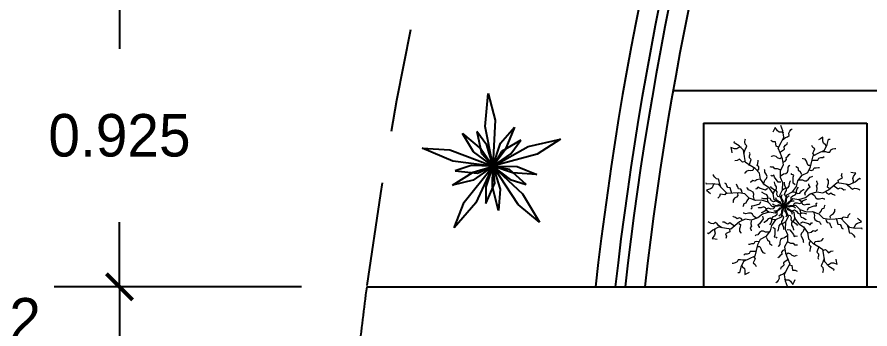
# Model space of a CAD drawing. Header units: millimetres. Extents: x 223 to 336, y 70 to 139.
# Drawn here: x 303.108 to 305.718, y 105.86 to 106.814 of the extents above; entities that cross this region are included whole.
import ezdxf

# ---------------------------------------------------------------- set-up
doc = ezdxf.new("R2010")
doc.units = ezdxf.units.MM
doc.linetypes.add('HIDDEN', pattern=[9.525, 6.35, -3.175])
doc.layers.add('COTAS', color=3, linetype='Continuous', lineweight=9)
for name, color, linetype in [('MUROS', 5, 'Continuous'), ('MUROS-BAJOS', 40, 'Continuous'), ('PLANTAS', 3, 'Continuous'), ('PROYECCIONES', 6, 'HIDDEN')]:
    doc.layers.add(name, color=color, linetype=linetype)
doc.layers.add('VENTANAS', color=250, linetype='Continuous', plot=False)
doc.dimstyles.new('ISO-25', dxfattribs={"dimtxt": 0.13, "dimasz": 0.08, "dimexe": 0.2, "dimexo": 0.2, "dimgap": 0.2, "dimtad": 0, "dimtih": 1, "dimtoh": 1, "dimdec": 3, "dimdsep": 46, "dimtxsty": 'Standard', "dimblk": 'ARCHTICK', "dimcen": 3, "dimadec": 0, "dimazin": 0, "dimtfac": 1, "dimtdec": 3, "dimtmove": 0, "dimatfit": 3, "dimldrblk": 'ARCHTICK', "dimfxl": 1, "dimarcsym": 0})

# ---------------------------------------------------------------- blocks, each defined once
blk = doc.blocks.new('Arb1p')
at = {"layer": 'COTAS', "linetype": 'Continuous'}
for p, q in [((-0.0563, 0.8179), (-0.0674, 0.7965)), ((-0.044, 0.8467), (-0.0563, 0.8179)), ((-0.0188, 0.8119), (-0.044, 0.8467)), ((-0.0018, 0.7977), (-0.0188, 0.8119)), ((0.0378, 0.81), (0.0153, 0.8659)), ((0.0485, 0.7455), (0.0378, 0.81)), ((0.1003, 0.7855), (0.1114, 0.8068)), ((0.1114, 0.8068), (0.1256, 0.8238)), ((0.1256, 0.8238), (0.1343, 0.8302)), ((-0.36, 0.716), (-0.3567, 0.7262)), ((0.0251, 0.7973), (-0.0018, 0.7977)), ((0.0183, 0.6874), (0.0485, 0.7455)), ((0.0465, 0.7863), (0.0251, 0.7973)), ((0.0314, 0.7155), (0.0662, 0.7408)), ((0.0662, 0.7408), (0.0868, 0.7491)), ((0.0868, 0.7491), (0.1042, 0.7618)), ((0.1042, 0.7618), (0.1003, 0.7855)), ((0.4312, 0.7278), (0.4097, 0.717)), ((0.4581, 0.7439), (0.4312, 0.7278)), ((0.4581, 0.7009), (0.4581, 0.7439)), ((0.5027, 0.6661), (0.5174, 0.7246)), ((0.5174, 0.7246), (0.532, 0.7246)), ((-0.5108, 0.6348), (-0.5037, 0.6042)), ((-0.4699, 0.6215), (-0.5108, 0.6348)), ((-0.4741, 0.6852), (-0.4696, 0.6991)), ((-0.423, 0.6532), (-0.4741, 0.6852)), ((-0.4258, 0.6355), (-0.4478, 0.62)), ((-0.402, 0.6391), (-0.4258, 0.6355)), ((-0.3764, 0.6072), (-0.423, 0.6532)), ((-0.3616, 0.6938), (-0.36, 0.716)), ((-0.358, 0.67), (-0.3616, 0.6938)), ((-0.3593, 0.6139), (-0.3475, 0.6327)), ((-0.3409, 0.6532), (-0.358, 0.67)), ((-0.3475, 0.6327), (-0.3409, 0.6532)), ((-0.0679, 0.6965), (-0.0893, 0.7076)), ((-0.041, 0.6961), (-0.0679, 0.6965)), ((-0.0371, 0.6724), (-0.041, 0.6961)), ((-0.0332, 0.6487), (-0.0371, 0.6724)), ((-0.0075, 0.6408), (-0.0332, 0.6487)), ((-0.0119, 0.6293), (0.0183, 0.6874)), ((0.0106, 0.5733), (-0.0119, 0.6293)), ((0.0507, 0.6431), (0.0649, 0.6601)), ((0.0546, 0.6194), (0.0507, 0.6431)), ((0.0649, 0.6601), (0.0823, 0.6728)), ((0.0823, 0.6728), (0.0847, 0.6878)), ((0.3505, 0.6364), (0.3397, 0.6579)), ((0.372, 0.6203), (0.3505, 0.6364)), ((0.4635, 0.6794), (0.4581, 0.7009)), ((0.485, 0.6633), (0.4635, 0.6794)), ((0.4735, 0.6076), (0.5027, 0.6661)), ((0.4958, 0.6418), (0.485, 0.6633)), ((-0.5037, 0.6042), (-0.5002, 0.5804)), ((-0.4478, 0.62), (-0.4699, 0.6215)), ((-0.3667, 0.5425), (-0.3764, 0.6072)), ((-0.3726, 0.5729), (-0.3593, 0.6139)), ((-0.3569, 0.4777), (-0.3667, 0.5425)), ((-0.3145, 0.5257), (-0.3129, 0.5479)), ((-0.3063, 0.5684), (-0.3132, 0.5819)), ((-0.3129, 0.5479), (-0.3063, 0.5684)), ((-0.0812, 0.5407), (-0.0843, 0.5451)), ((-0.0606, 0.549), (-0.0812, 0.5407)), ((-0.0349, 0.5411), (-0.0606, 0.549)), ((-0.0179, 0.5269), (-0.0349, 0.5411)), ((0.0023, 0.5815), (0.0546, 0.6194)), ((0.0332, 0.5174), (0.0106, 0.5733)), ((0.0715, 0.532), (0.0889, 0.5447)), ((0.0889, 0.5447), (0.1032, 0.5617)), ((0.1032, 0.5617), (0.1119, 0.568)), ((0.3416, 0.4906), (0.3563, 0.5491)), ((0.3505, 0.5773), (0.3612, 0.5988)), ((0.3666, 0.5558), (0.3505, 0.5773)), ((0.3563, 0.5491), (0.4149, 0.5783)), ((0.3612, 0.5988), (0.372, 0.6203)), ((0.4149, 0.5783), (0.4735, 0.6076)), ((0.442, 0.5934), (0.485, 0.5934)), ((0.4581, 0.5289), (0.4689, 0.5396)), ((0.485, 0.5934), (0.5066, 0.588)), ((0.5066, 0.588), (0.5281, 0.588)), ((0.5281, 0.588), (0.5389, 0.6095)), ((0.5389, 0.6095), (0.5604, 0.6203)), ((0.5604, 0.6203), (0.5819, 0.6256)), ((0.5819, 0.6256), (0.5927, 0.6256)), ((-0.4418, 0.4992), (-0.4656, 0.4956)), ((-0.4198, 0.5147), (-0.4418, 0.4992)), ((-0.4027, 0.4978), (-0.4198, 0.5147)), ((-0.3856, 0.4809), (-0.4027, 0.4978)), ((-0.3601, 0.4896), (-0.3856, 0.4809)), ((-0.3058, 0.4457), (-0.3569, 0.4777)), ((-0.3173, 0.4474), (-0.2974, 0.5089)), ((-0.2974, 0.5089), (-0.3145, 0.5257)), ((-0.2323, 0.4481), (-0.2257, 0.4686)), ((-0.2152, 0.4312), (-0.2323, 0.4481)), ((-0.2257, 0.4686), (-0.2241, 0.4907)), ((-0.2241, 0.4907), (-0.2208, 0.501)), ((0.0034, 0.5158), (-0.0179, 0.5269)), ((0.0209, 0.5285), (0.0034, 0.5158)), ((0.0137, 0.3948), (0.0439, 0.4529)), ((0.0439, 0.4529), (0.0332, 0.5174)), ((0.0406, 0.483), (0.0612, 0.4913)), ((0.0612, 0.4913), (0.0754, 0.5083)), ((0.0754, 0.5083), (0.0715, 0.532)), ((0.1078, 0.4455), (0.109, 0.453)), ((0.2482, 0.5181), (0.2482, 0.5235)), ((0.2697, 0.5128), (0.2482, 0.5181)), ((0.2859, 0.4913), (0.2697, 0.5128)), ((0.2913, 0.4698), (0.2859, 0.4913)), ((0.302, 0.4483), (0.2913, 0.4698)), ((0.3236, 0.4483), (0.302, 0.4483)), ((0.327, 0.4321), (0.3416, 0.4906)), ((0.3397, 0.502), (0.4043, 0.502)), ((0.4043, 0.502), (0.4151, 0.5235)), ((0.4151, 0.5235), (0.4366, 0.5289)), ((0.4366, 0.5289), (0.4581, 0.5289)), ((-0.3609, 0.3654), (-0.366, 0.3671)), ((-0.3492, 0.3842), (-0.3609, 0.3654)), ((-0.3237, 0.3929), (-0.3492, 0.3842)), ((-0.3016, 0.3914), (-0.3237, 0.3929)), ((-0.2547, 0.4137), (-0.3058, 0.4457)), ((-0.2778, 0.395), (-0.3016, 0.3914)), ((-0.2712, 0.4155), (-0.2778, 0.395)), ((-0.2081, 0.3678), (-0.2547, 0.4137)), ((-0.2285, 0.3903), (-0.2167, 0.4091)), ((-0.2167, 0.4091), (-0.2152, 0.4312)), ((-0.1984, 0.3031), (-0.2081, 0.3678)), ((-0.1521, 0.3994), (-0.1555, 0.4062)), ((-0.1536, 0.3773), (-0.1521, 0.3994)), ((-0.1381, 0.3553), (-0.1536, 0.3773)), ((-0.0872, 0.43), (-0.0947, 0.4312)), ((-0.0603, 0.4296), (-0.0872, 0.43)), ((-0.0477, 0.4122), (-0.0603, 0.4296)), ((-0.0208, 0.4118), (-0.0477, 0.4122)), ((0.0081, 0.3996), (-0.0208, 0.4118)), ((0.0092, 0.334), (0.044, 0.3593)), ((0.0125, 0.3216), (0.0137, 0.3948)), ((0.044, 0.3593), (0.0677, 0.3632)), ((0.0677, 0.3632), (0.0852, 0.3759)), ((0.0852, 0.3759), (0.0931, 0.4016)), ((0.0931, 0.4016), (0.0935, 0.4285)), ((0.0935, 0.4285), (0.1078, 0.4455)), ((0.1298, 0.3515), (0.1244, 0.3623)), ((0.1782, 0.4321), (0.1729, 0.4375)), ((0.1998, 0.416), (0.1782, 0.4321)), ((0.1998, 0.3945), (0.1998, 0.416)), ((0.2213, 0.3784), (0.1998, 0.3945)), ((0.2374, 0.3515), (0.2213, 0.3784)), ((0.2391, 0.3443), (0.2977, 0.3736)), ((0.2977, 0.3736), (0.327, 0.4321)), ((0.3128, 0.3999), (0.3343, 0.3945)), ((0.3343, 0.3945), (0.3559, 0.3999)), ((0.3559, 0.3999), (0.3666, 0.4214)), ((0.3666, 0.4214), (0.3881, 0.4214)), ((0.3881, 0.4214), (0.4097, 0.4268)), ((0.4097, 0.4268), (0.4204, 0.4268)), ((0.6536, 0.3418), (0.6576, 0.3655)), ((0.7727, 0.3683), (0.7489, 0.3722)), ((0.8039, 0.3655), (0.7727, 0.3683)), ((0.7786, 0.3307), (0.8039, 0.3655)), ((-0.6896, 0.3433), (-0.6929, 0.3535)), ((-0.6778, 0.3245), (-0.6896, 0.3433)), ((-0.6609, 0.3073), (-0.6778, 0.3245)), ((-0.6371, 0.3037), (-0.6609, 0.3073)), ((-0.6305, 0.2832), (-0.6371, 0.3037)), ((-0.6289, 0.2611), (-0.6305, 0.2832)), ((-0.3008, 0.2723), (-0.3075, 0.2688)), ((-0.2788, 0.2878), (-0.3008, 0.2723)), ((-0.2583, 0.2811), (-0.2788, 0.2878)), ((-0.2363, 0.2966), (-0.2583, 0.2811)), ((-0.2058, 0.3037), (-0.2363, 0.2966)), ((-0.1564, 0.2432), (-0.1984, 0.3031)), ((-0.1663, 0.2512), (-0.153, 0.2922)), ((-0.153, 0.2922), (-0.1361, 0.3093)), ((-0.1295, 0.3298), (-0.1381, 0.3553)), ((-0.1361, 0.3093), (-0.1295, 0.3298)), ((-0.079, 0.3363), (-0.0897, 0.3419)), ((-0.0584, 0.3446), (-0.079, 0.3363)), ((-0.0502, 0.3241), (-0.0584, 0.3446)), ((-0.0525, 0.2709), (-0.0509, 0.276)), ((-0.0439, 0.2454), (-0.0525, 0.2709)), ((-0.0123, 0.2719), (-0.0502, 0.3241)), ((0.0146, 0.2715), (-0.0123, 0.2719)), ((0.035, 0.2657), (0.0125, 0.3216)), ((0.0544, 0.2494), (0.0544, 0.2709)), ((0.1048, 0.2573), (0.1127, 0.283)), ((0.1127, 0.283), (0.1171, 0.2861)), ((0.1513, 0.3461), (0.1298, 0.3515)), ((0.1459, 0.3246), (0.1513, 0.3461)), ((0.1459, 0.2601), (0.1459, 0.3246)), ((0.1806, 0.2273), (0.1952, 0.2858)), ((0.1952, 0.2858), (0.2391, 0.3443)), ((0.1998, 0.2978), (0.2428, 0.2978)), ((0.2428, 0.2978), (0.2644, 0.287)), ((0.2644, 0.287), (0.2859, 0.287)), ((0.2859, 0.287), (0.3074, 0.3031)), ((0.3074, 0.3031), (0.3236, 0.3246)), ((0.3236, 0.3246), (0.3451, 0.33)), ((0.3451, 0.33), (0.3505, 0.3354)), ((0.3942, 0.2778), (0.3931, 0.2853)), ((0.4022, 0.2521), (0.3942, 0.2778)), ((0.5014, 0.3062), (0.5046, 0.3106)), ((0.5157, 0.2892), (0.5014, 0.3062)), ((0.5161, 0.2624), (0.5157, 0.2892)), ((0.6189, 0.294), (0.6402, 0.305)), ((0.6193, 0.2671), (0.6189, 0.294)), ((0.6402, 0.305), (0.6616, 0.3161)), ((0.6616, 0.3161), (0.6536, 0.3418)), ((0.7362, 0.2462), (0.7943, 0.2763)), ((0.7704, 0.3102), (0.7786, 0.3307)), ((0.7783, 0.2845), (0.7704, 0.3102)), ((0.7744, 0.2607), (0.7783, 0.2845)), ((0.7943, 0.2763), (0.8405, 0.315)), ((0.8405, 0.315), (0.8524, 0.3064)), ((-0.7637, 0.2513), (-0.7682, 0.2653)), ((-0.7229, 0.2023), (-0.7638, 0.189)), ((-0.7638, 0.189), (-0.7401, 0.1684)), ((-0.7035, 0.2555), (-0.7637, 0.2513)), ((-0.7041, 0.214), (-0.7229, 0.2023)), ((-0.6954, 0.2395), (-0.7041, 0.214)), ((-0.6389, 0.2457), (-0.7035, 0.2555)), ((-0.6783, 0.2564), (-0.6954, 0.2395)), ((-0.5929, 0.199), (-0.6389, 0.2457)), ((-0.6156, 0.2201), (-0.6289, 0.2611)), ((-0.547, 0.1524), (-0.5929, 0.199)), ((-0.5593, 0.2554), (-0.5728, 0.2623)), ((-0.5526, 0.235), (-0.5593, 0.2554)), ((-0.5409, 0.2161), (-0.5526, 0.235)), ((-0.5171, 0.2125), (-0.5409, 0.2161)), ((-0.4971, 0.1511), (-0.5171, 0.2125)), ((-0.4472, 0.2409), (-0.4505, 0.2512)), ((-0.4354, 0.2221), (-0.4472, 0.2409)), ((-0.4288, 0.2016), (-0.4354, 0.2221)), ((-0.405, 0.198), (-0.4288, 0.2016)), ((-0.3932, 0.1792), (-0.405, 0.198)), ((-0.3917, 0.1571), (-0.3932, 0.1792)), ((-0.3352, 0.2094), (-0.342, 0.2129)), ((-0.3234, 0.1906), (-0.3352, 0.2094)), ((-0.298, 0.1819), (-0.3234, 0.1906)), ((-0.276, 0.1664), (-0.298, 0.1819)), ((-0.239, 0.2013), (-0.2509, 0.1995)), ((-0.2273, 0.2201), (-0.239, 0.2013)), ((-0.2085, 0.2083), (-0.2273, 0.2201)), ((-0.1471, 0.1884), (-0.2085, 0.2083)), ((-0.1052, 0.2112), (-0.1564, 0.2432)), ((-0.1252, 0.2039), (-0.1471, 0.1884)), ((-0.0632, 0.1513), (-0.1052, 0.2112)), ((-0.08, 0.2094), (-0.0926, 0.2268)), ((-0.063, 0.1952), (-0.08, 0.2094)), ((-0.0373, 0.1873), (-0.063, 0.1952)), ((-0.0586, 0.1653), (-0.0468, 0.1841)), ((-0.0468, 0.1841), (-0.0299, 0.2013)), ((-0.0284, 0.2234), (-0.0439, 0.2454)), ((-0.0246, 0.1699), (-0.0373, 0.1873)), ((-0.0299, 0.2013), (-0.0284, 0.2234)), ((0.0037, 0.1344), (0.0339, 0.1925)), ((0.0284, 0.1885), (0.0458, 0.2011)), ((0.0339, 0.1925), (0.035, 0.2657)), ((0.0458, 0.2011), (0.0664, 0.2094)), ((0.0598, 0.2279), (0.0544, 0.2494)), ((0.076, 0.2064), (0.0598, 0.2279)), ((0.0598, 0.1634), (0.076, 0.1849)), ((0.0664, 0.2094), (0.0901, 0.2134)), ((0.076, 0.1849), (0.076, 0.2064)), ((0.0901, 0.2134), (0.1044, 0.2304)), ((0.1044, 0.2304), (0.1048, 0.2573)), ((0.1366, 0.1688), (0.1806, 0.2273)), ((0.1675, 0.244), (0.1459, 0.2601)), ((0.1784, 0.1822), (0.1867, 0.2027)), ((0.1788, 0.1553), (0.1784, 0.1822)), ((0.1867, 0.2027), (0.1993, 0.2201)), ((0.2159, 0.158), (0.2321, 0.1795)), ((0.2321, 0.1795), (0.2536, 0.1956)), ((0.2536, 0.1956), (0.259, 0.1956)), ((0.267, 0.1576), (0.3049, 0.2098)), ((0.3049, 0.2098), (0.3219, 0.224)), ((0.3077, 0.241), (0.3096, 0.2529)), ((0.3219, 0.224), (0.3077, 0.241)), ((0.3895, 0.2347), (0.4022, 0.2521)), ((0.3975, 0.209), (0.3895, 0.2347)), ((0.3948, 0.1778), (0.3975, 0.209)), ((0.4565, 0.1602), (0.5146, 0.1903)), ((0.5039, 0.2181), (0.5078, 0.2418)), ((0.5213, 0.2054), (0.5039, 0.2181)), ((0.5078, 0.2418), (0.5161, 0.2624)), ((0.5146, 0.1903), (0.5608, 0.229)), ((0.5608, 0.229), (0.607, 0.2677)), ((0.5659, 0.2394), (0.6182, 0.2015)), ((0.607, 0.2677), (0.6716, 0.257)), ((0.6182, 0.2015), (0.6395, 0.2125)), ((0.6395, 0.2125), (0.6601, 0.2042)), ((0.6601, 0.2042), (0.6775, 0.1916)), ((0.6716, 0.257), (0.7362, 0.2462)), ((0.6775, 0.1916), (0.6926, 0.1939)), ((0.7024, 0.2532), (0.7372, 0.2279)), ((0.7372, 0.2279), (0.7515, 0.2109)), ((0.7515, 0.2109), (0.7689, 0.1983)), ((0.7689, 0.1983), (0.7902, 0.2093)), ((0.7902, 0.2093), (0.814, 0.2054)), ((0.814, 0.2054), (0.8346, 0.1971)), ((0.8346, 0.1971), (0.8433, 0.1907)), ((-0.7401, 0.1684), (-0.7232, 0.1512)), ((-0.6283, 0.1198), (-0.6454, 0.103)), ((-0.6196, 0.1453), (-0.6283, 0.1198)), ((-0.5958, 0.1417), (-0.6196, 0.1453)), ((-0.572, 0.1381), (-0.5958, 0.1417)), ((-0.5566, 0.1601), (-0.572, 0.1381)), ((-0.4869, 0.1565), (-0.547, 0.1524)), ((-0.4267, 0.1607), (-0.4869, 0.1565)), ((-0.4703, 0.1033), (-0.4857, 0.0813)), ((-0.4515, 0.115), (-0.4703, 0.1033)), ((-0.4344, 0.1319), (-0.4515, 0.115)), ((-0.441, 0.1524), (-0.4344, 0.1319)), ((-0.362, 0.1509), (-0.4267, 0.1607)), ((-0.3161, 0.1042), (-0.362, 0.1509)), ((-0.3224, 0.1004), (-0.343, 0.0767)), ((-0.2469, 0.0805), (-0.3161, 0.1042)), ((-0.2694, 0.1459), (-0.276, 0.1664)), ((-0.2729, 0.1221), (-0.2694, 0.1459)), ((-0.2596, 0.0811), (-0.2729, 0.1221)), ((-0.1652, 0.0981), (-0.1856, 0.1047)), ((-0.1791, 0.1639), (-0.1808, 0.169)), ((-0.1571, 0.1484), (-0.1791, 0.1639)), ((-0.1431, 0.0965), (-0.1652, 0.0981)), ((-0.1317, 0.1397), (-0.1571, 0.1484)), ((-0.1177, 0.1053), (-0.1431, 0.0965)), ((-0.1199, 0.1209), (-0.1317, 0.1397)), ((-0.1235, 0.0971), (-0.1199, 0.1209)), ((-0.122, 0.0749), (-0.1235, 0.0971)), ((-0.0972, 0.0986), (-0.1177, 0.1053)), ((-0.0817, 0.0766), (-0.0972, 0.0986)), ((-0.0652, 0.1448), (-0.0586, 0.1653)), ((-0.0535, 0.0866), (-0.0632, 0.1513)), ((-0.0301, 0.0878), (-0.0367, 0.1083)), ((-0.0251, 0.143), (-0.0246, 0.1699)), ((-0.0168, 0.1224), (-0.0251, 0.143)), ((0.0089, 0.1145), (-0.0168, 0.1224)), ((0.0262, 0.0785), (0.0037, 0.1344)), ((0.0233, 0.1217), (0.03, 0.1422)), ((0.0269, 0.0979), (0.0233, 0.1217)), ((0.0424, 0.0759), (0.0269, 0.0979)), ((0.0544, 0.1419), (0.0598, 0.1634)), ((0.0706, 0.1204), (0.0544, 0.1419)), ((0.0634, 0.0811), (0.078, 0.1396)), ((0.0749, 0.0695), (0.0754, 0.0964)), ((0.0754, 0.0964), (0.0865, 0.1177)), ((0.078, 0.1396), (0.1366, 0.1688)), ((0.0865, 0.1177), (0.1039, 0.1304)), ((0.095, 0.0613), (0.1412, 0.1)), ((0.1235, 0.1157), (0.1405, 0.13)), ((0.1239, 0.0889), (0.1235, 0.1157)), ((0.1298, 0.1688), (0.1513, 0.1688)), ((0.1405, 0.13), (0.1662, 0.1379)), ((0.1412, 0.1), (0.2058, 0.0892)), ((0.1513, 0.1688), (0.1729, 0.1634)), ((0.1662, 0.1379), (0.1788, 0.1553)), ((0.1729, 0.1634), (0.1944, 0.1526)), ((0.1944, 0.1526), (0.2159, 0.158)), ((0.2002, 0.0932), (0.2177, 0.0805)), ((0.2058, 0.0892), (0.2757, 0.1107)), ((0.2662, 0.0872), (0.2867, 0.0939)), ((0.275, 0.1319), (0.267, 0.1576)), ((0.2757, 0.1107), (0.322, 0.1495)), ((0.322, 0.1495), (0.3919, 0.171)), ((0.3327, 0.1564), (0.3675, 0.1311)), ((0.3675, 0.1311), (0.3786, 0.1098)), ((0.3786, 0.1098), (0.396, 0.0971)), ((0.3919, 0.171), (0.4565, 0.1602)), ((0.396, 0.0971), (0.4229, 0.0975)), ((0.4229, 0.0975), (0.4486, 0.1054)), ((0.4486, 0.1054), (0.4692, 0.0971)), ((0.4692, 0.0971), (0.4767, 0.0983)), ((0.4841, 0.1726), (0.4984, 0.1556)), ((0.4984, 0.1556), (0.519, 0.1473)), ((0.519, 0.1473), (0.5403, 0.1584)), ((0.5403, 0.1584), (0.5577, 0.1457)), ((0.5577, 0.1457), (0.5783, 0.1374)), ((0.5783, 0.1374), (0.587, 0.1311)), ((-0.4842, 0.0591), (-0.4893, 0.0575)), ((-0.4857, 0.0813), (-0.4842, 0.0591)), ((-0.3808, 0.0191), (-0.3842, 0.0124)), ((-0.3721, 0.0446), (-0.3808, 0.0191)), ((-0.3516, 0.0513), (-0.3721, 0.0446)), ((-0.343, 0.0767), (-0.3516, 0.0513)), ((-0.2686, 0.0217), (-0.2907, 0.0201)), ((-0.2907, 0.0201), (-0.2891, -0.002)), ((-0.2072, 0.0416), (-0.2686, 0.0217)), ((-0.1867, 0.0846), (-0.2469, 0.0805)), ((-0.2187, 0.003), (-0.223, 0.0061)), ((-0.1918, 0.0033), (-0.2187, 0.003)), ((-0.1985, 0.067), (-0.2072, 0.0416)), ((-0.1661, 0.0112), (-0.1918, 0.0033)), ((-0.1175, 0.0609), (-0.1867, 0.0846)), ((-0.1455, 0.0029), (-0.1661, 0.0112)), ((-0.1344, -0.0184), (-0.1455, 0.0029)), ((-0.1153, 0.0545), (-0.122, 0.0749)), ((-0.0716, 0.0143), (-0.1175, 0.0609)), ((-0.063, 0.0648), (-0.0817, 0.0766)), ((-0.0114, 0.0184), (-0.0716, 0.0143)), ((-0.0534, 0.029), (-0.0708, 0.0417)), ((-0.051, 0.0131), (-0.0665, -0.0089)), ((-0.0375, 0.0736), (-0.063, 0.0648)), ((-0.0024, 0.0546), (-0.0535, 0.0866)), ((-0.0297, 0.0251), (-0.0534, 0.029)), ((-0.0132, 0.0707), (-0.0301, 0.0878)), ((-0.004, 0.033), (-0.0297, 0.0251)), ((0, 0), (-0.0161, -0.0215)), ((0.0122, 0.062), (-0.0132, 0.0707)), ((0.0488, 0.0226), (-0.0114, 0.0184)), ((0.0309, 0.0077), (-0.004, 0.033)), ((0.0488, 0.0226), (-0.0024, 0.0546)), ((0.0431, 0), (0, 0)), ((0.0488, 0.0226), (0.0025, -0.0162)), ((0.0255, 0.021), (0.0122, 0.062)), ((0.0574, 0.001), (0.0226, -0.0243)), ((0.0488, 0.0226), (0.0262, 0.0785)), ((0.0291, 0.035), (0.0424, 0.0759)), ((0.0488, 0.0226), (0.0341, -0.0359)), ((0.0401, 0.0442), (0.0749, 0.0695)), ((0.0488, 0.0226), (0.0634, 0.0811)), ((0.0488, 0.0226), (0.095, 0.0613)), ((0.0488, 0.0226), (0.1089, 0.0267)), ((0.0488, 0.0226), (0.0713, -0.0334)), ((0.0488, 0.0226), (0.0999, -0.0094)), ((0.0544, 0.0451), (0.0975, 0.0451)), ((0.0685, 0.0102), (0.0551, -0.0308)), ((0.0666, 0.0375), (0.1015, 0.0122)), ((0.072, 0.0241), (0.0853, -0.0168)), ((0.0975, 0.0451), (0.1137, 0.0666)), ((0.1015, 0.0122), (0.1272, 0.0201)), ((0.1089, 0.0267), (0.1691, 0.0309)), ((0.1137, 0.0666), (0.1352, 0.0774)), ((0.1272, 0.0201), (0.1509, 0.0161)), ((0.1352, 0.0774), (0.1567, 0.0774)), ((0.1485, 0.032), (0.164, 0.054)), ((0.1509, 0.0161), (0.1683, 0.0035)), ((0.164, 0.054), (0.1861, 0.0555)), ((0.1691, 0.0309), (0.215, -0.0158)), ((0.1861, 0.0555), (0.2115, 0.0468)), ((0.2115, 0.0468), (0.232, 0.0535)), ((0.2177, 0.0805), (0.2319, 0.0635)), ((0.2319, 0.0635), (0.243, 0.0422)), ((0.232, 0.0535), (0.2474, 0.0755)), ((0.243, 0.0422), (0.2636, 0.0339)), ((0.2474, 0.0755), (0.2662, 0.0872)), ((0.2636, 0.0339), (0.2893, 0.0418)), ((0.2893, 0.0418), (0.3162, 0.0422)), ((0.296, -0.0219), (0.3047, 0.0035)), ((0.3047, 0.0035), (0.3661, 0.0235)), ((0.3162, 0.0422), (0.3205, 0.039)), ((0.3661, 0.0235), (0.3882, 0.025)), ((0.3866, 0.0471), (0.3952, 0.0556)), ((0.3882, 0.025), (0.3866, 0.0471)), ((0.4492, -0.0061), (0.4696, 0.0005)), ((0.4696, 0.0005), (0.4783, 0.026)), ((0.4783, 0.026), (0.4817, 0.0328)), ((-0.4808, -0.0923), (-0.4895, -0.086)), ((-0.3717, -0.052), (-0.3792, -0.0532)), ((-0.3511, -0.0603), (-0.3717, -0.052)), ((-0.3254, -0.0524), (-0.3511, -0.0603)), ((-0.2985, -0.052), (-0.3254, -0.0524)), ((-0.2811, -0.0646), (-0.2985, -0.052)), ((-0.2891, -0.002), (-0.2977, -0.0104)), ((-0.27, -0.086), (-0.2811, -0.0646)), ((-0.2352, -0.1113), (-0.27, -0.086)), ((-0.1782, -0.0656), (-0.2245, -0.1043)), ((-0.1687, -0.0421), (-0.1892, -0.0488)), ((-0.1083, -0.0441), (-0.1782, -0.0656)), ((-0.1775, -0.0868), (-0.1695, -0.1125)), ((-0.1499, -0.0303), (-0.1687, -0.0421)), ((-0.1345, -0.0083), (-0.1499, -0.0303)), ((-0.114, -0.0017), (-0.1345, -0.0083)), ((-0.1202, -0.0354), (-0.1344, -0.0184)), ((-0.1027, -0.0481), (-0.1202, -0.0354)), ((-0.0886, -0.0104), (-0.114, -0.0017)), ((-0.0437, -0.0549), (-0.1083, -0.0441)), ((-0.0665, -0.0089), (-0.0886, -0.0104)), ((-0.043, -0.0848), (-0.0687, -0.0927)), ((-0.0377, -0.0323), (-0.0592, -0.0323)), ((0.0025, -0.0162), (-0.0437, -0.0549)), ((-0.026, -0.0706), (-0.043, -0.0848)), ((-0.0161, -0.0215), (-0.0377, -0.0323)), ((-0.0264, -0.0437), (-0.026, -0.0706)), ((0.011, -0.0726), (-0.0064, -0.0852)), ((0.0221, -0.0512), (0.011, -0.0726)), ((0.0341, -0.0359), (0.0195, -0.0944)), ((0.0226, -0.0243), (0.0221, -0.0512)), ((0.0269, -0.0753), (0.0431, -0.0968)), ((0.0551, -0.0308), (0.0706, -0.0528)), ((0.0938, -0.0893), (0.0636, -0.1474)), ((0.0742, -0.0766), (0.0675, -0.097)), ((0.0706, -0.0528), (0.0742, -0.0766)), ((0.0713, -0.0334), (0.0938, -0.0893)), ((0.0853, -0.0168), (0.1107, -0.0255)), ((0.0886, -0.0694), (0.1143, -0.0773)), ((0.0999, -0.0094), (0.151, -0.0414)), ((0.1107, -0.0255), (0.1276, -0.0427)), ((0.1143, -0.0773), (0.1226, -0.0979)), ((0.1276, -0.0427), (0.1342, -0.0632)), ((0.135, -0.0284), (0.1605, -0.0197)), ((0.151, -0.0414), (0.1607, -0.1062)), ((0.1605, -0.0197), (0.1793, -0.0315)), ((0.1793, -0.0315), (0.1947, -0.0535)), ((0.1947, -0.0535), (0.2152, -0.0601)), ((0.2128, -0.0093), (0.2195, -0.0298)), ((0.215, -0.0158), (0.2842, -0.0395)), ((0.2152, -0.0601), (0.2406, -0.0514)), ((0.221, -0.052), (0.2175, -0.0758)), ((0.2175, -0.0758), (0.2292, -0.0946)), ((0.2195, -0.0298), (0.221, -0.052)), ((0.2406, -0.0514), (0.2627, -0.0529)), ((0.2627, -0.0529), (0.2832, -0.0596)), ((0.2842, -0.0395), (0.3444, -0.0354)), ((0.3444, -0.0354), (0.4136, -0.0591)), ((0.3571, -0.036), (0.3704, -0.077)), ((0.3704, -0.077), (0.3669, -0.1008)), ((0.4136, -0.0591), (0.4595, -0.1057)), ((0.4199, -0.0552), (0.4405, -0.0316)), ((0.4405, -0.0316), (0.4492, -0.0061)), ((0.5319, -0.0868), (0.549, -0.0699)), ((0.5385, -0.1073), (0.5319, -0.0868)), ((0.549, -0.0699), (0.5678, -0.0581)), ((0.5678, -0.0581), (0.5832, -0.0361)), ((0.5817, -0.014), (0.5868, -0.0123)), ((0.5832, -0.0361), (0.5817, -0.014)), ((0.7171, -0.1002), (0.7258, -0.0747)), ((0.7258, -0.0747), (0.7429, -0.0578)), ((-0.7371, -0.1519), (-0.7458, -0.1456)), ((-0.7165, -0.1603), (-0.7371, -0.1519)), ((-0.6927, -0.1642), (-0.7165, -0.1603)), ((-0.6714, -0.1531), (-0.6927, -0.1642)), ((-0.654, -0.1658), (-0.6714, -0.1531)), ((-0.6397, -0.1828), (-0.654, -0.1658)), ((-0.58, -0.1464), (-0.5951, -0.1488)), ((-0.5626, -0.1591), (-0.58, -0.1464)), ((-0.542, -0.1674), (-0.5626, -0.1591)), ((-0.5207, -0.1563), (-0.542, -0.1674)), ((-0.4684, -0.1943), (-0.5207, -0.1563)), ((-0.4602, -0.1006), (-0.4808, -0.0923)), ((-0.4171, -0.1452), (-0.4633, -0.1839)), ((-0.4428, -0.1132), (-0.4602, -0.1006)), ((-0.4215, -0.1022), (-0.4428, -0.1132)), ((-0.4238, -0.1603), (-0.4064, -0.173)), ((-0.4009, -0.1105), (-0.4215, -0.1022)), ((-0.359, -0.1151), (-0.4171, -0.1452)), ((-0.4064, -0.173), (-0.4103, -0.1967)), ((-0.3866, -0.1275), (-0.4009, -0.1105)), ((-0.2944, -0.1258), (-0.359, -0.1151)), ((-0.2972, -0.1326), (-0.3, -0.1639)), ((-0.3, -0.1639), (-0.292, -0.1896)), ((-0.2245, -0.1043), (-0.2944, -0.1258)), ((-0.2074, -0.1647), (-0.2244, -0.1789)), ((-0.2244, -0.1789), (-0.2102, -0.1959)), ((-0.1695, -0.1125), (-0.2074, -0.1647)), ((-0.1561, -0.1505), (-0.1615, -0.1505)), ((-0.1346, -0.1344), (-0.1561, -0.1505)), ((-0.1184, -0.1129), (-0.1346, -0.1344)), ((-0.0969, -0.1075), (-0.1184, -0.1129)), ((-0.0892, -0.1576), (-0.1018, -0.175)), ((-0.0754, -0.1183), (-0.0969, -0.1075)), ((-0.0809, -0.137), (-0.0892, -0.1576)), ((-0.0391, -0.1237), (-0.083, -0.1822)), ((-0.0687, -0.0927), (-0.0813, -0.1101)), ((-0.0813, -0.1101), (-0.0809, -0.137)), ((-0.0538, -0.1236), (-0.0754, -0.1183)), ((-0.0323, -0.1236), (-0.0538, -0.1236)), ((0.0195, -0.0944), (-0.0391, -0.1237)), ((0.0074, -0.1683), (-0.0069, -0.1853)), ((0.0311, -0.1643), (0.0074, -0.1683)), ((0.0377, -0.1183), (0.0215, -0.1398)), ((0.0215, -0.1398), (0.0215, -0.1613)), ((0.0215, -0.1613), (0.0377, -0.1828)), ((0.0517, -0.156), (0.0311, -0.1643)), ((0.0431, -0.0968), (0.0377, -0.1183)), ((0.0691, -0.1433), (0.0517, -0.156)), ((0.0636, -0.1474), (0.0625, -0.2206)), ((0.1226, -0.0979), (0.1221, -0.1248)), ((0.1221, -0.1248), (0.1348, -0.1421)), ((0.1274, -0.1561), (0.1259, -0.1783)), ((0.1259, -0.1783), (0.1414, -0.2003)), ((0.1443, -0.139), (0.1274, -0.1561)), ((0.1348, -0.1421), (0.1605, -0.1501)), ((0.1561, -0.1202), (0.1443, -0.139)), ((0.1627, -0.0997), (0.1561, -0.1202)), ((0.1605, -0.1501), (0.1775, -0.1643)), ((0.1607, -0.1062), (0.2028, -0.1661)), ((0.1775, -0.1643), (0.1901, -0.1817)), ((0.2028, -0.1661), (0.2539, -0.1981)), ((0.2227, -0.1588), (0.2447, -0.1433)), ((0.2292, -0.0946), (0.2547, -0.1033)), ((0.2447, -0.1433), (0.306, -0.1632)), ((0.2547, -0.1033), (0.2766, -0.1188)), ((0.2766, -0.1188), (0.2783, -0.1239)), ((0.306, -0.1632), (0.3248, -0.175)), ((0.3248, -0.175), (0.3365, -0.1562)), ((0.3365, -0.1562), (0.3484, -0.1544)), ((0.3669, -0.1008), (0.3735, -0.1212)), ((0.3735, -0.1212), (0.3955, -0.1367)), ((0.3955, -0.1367), (0.421, -0.1455)), ((0.421, -0.1455), (0.4327, -0.1643)), ((0.4327, -0.1643), (0.4395, -0.1677)), ((0.4595, -0.1057), (0.5242, -0.1155)), ((0.4892, -0.112), (0.4907, -0.1341)), ((0.4907, -0.1341), (0.5025, -0.1529)), ((0.5025, -0.1529), (0.5263, -0.1565)), ((0.5242, -0.1155), (0.5844, -0.1114)), ((0.5263, -0.1565), (0.5329, -0.177)), ((0.5329, -0.177), (0.5447, -0.1958)), ((0.5844, -0.1114), (0.6445, -0.1072)), ((0.5946, -0.106), (0.6146, -0.1674)), ((0.6146, -0.1674), (0.6384, -0.171)), ((0.6384, -0.171), (0.6501, -0.1898)), ((0.6445, -0.1072), (0.6904, -0.1539)), ((0.6541, -0.115), (0.6695, -0.093)), ((0.6695, -0.093), (0.6933, -0.0966)), ((0.6904, -0.1539), (0.7364, -0.2006)), ((0.6933, -0.0966), (0.7171, -0.1002)), ((0.7131, -0.175), (0.7264, -0.216)), ((0.7929, -0.1944), (0.8016, -0.1689)), ((0.8016, -0.1689), (0.8204, -0.1572)), ((0.8204, -0.1572), (0.8613, -0.1439)), ((0.8376, -0.1233), (0.8207, -0.1061)), ((0.8613, -0.1439), (0.8376, -0.1233)), ((-0.743, -0.2699), (-0.7549, -0.2613)), ((-0.6968, -0.2312), (-0.743, -0.2699)), ((-0.6387, -0.2011), (-0.6968, -0.2312)), ((-0.6729, -0.265), (-0.6811, -0.2856)), ((-0.6769, -0.2156), (-0.6808, -0.2393)), ((-0.6808, -0.2393), (-0.6729, -0.265)), ((-0.6049, -0.2081), (-0.6397, -0.1828)), ((-0.5741, -0.2119), (-0.6387, -0.2011)), ((-0.5095, -0.2226), (-0.5741, -0.2119)), ((-0.5427, -0.2599), (-0.5641, -0.271)), ((-0.5214, -0.2488), (-0.5427, -0.2599)), ((-0.5218, -0.222), (-0.5214, -0.2488)), ((-0.4633, -0.1839), (-0.5095, -0.2226)), ((-0.4103, -0.1967), (-0.4186, -0.2172)), ((-0.4186, -0.2172), (-0.4182, -0.2441)), ((-0.4182, -0.2441), (-0.4039, -0.2611)), ((-0.4039, -0.2611), (-0.4071, -0.2655)), ((-0.292, -0.1896), (-0.3047, -0.207)), ((-0.3047, -0.207), (-0.2967, -0.2327)), ((-0.2967, -0.2327), (-0.2955, -0.2402)), ((-0.2099, -0.258), (-0.2261, -0.2795)), ((-0.2102, -0.1959), (-0.2121, -0.2078)), ((-0.1884, -0.2419), (-0.2099, -0.258)), ((-0.1669, -0.2419), (-0.1884, -0.2419)), ((-0.1453, -0.2526), (-0.1669, -0.2419)), ((-0.1023, -0.2526), (-0.1453, -0.2526)), ((-0.0977, -0.2407), (-0.1416, -0.2992)), ((-0.083, -0.1822), (-0.0977, -0.2407)), ((-0.07, -0.1989), (-0.0484, -0.215)), ((-0.0484, -0.215), (-0.0484, -0.2795)), ((-0.0152, -0.2378), (-0.0196, -0.241)), ((-0.0073, -0.2121), (-0.0152, -0.2378)), ((-0.0069, -0.1853), (-0.0073, -0.2121)), ((0.0377, -0.1828), (0.0431, -0.2043)), ((0.0431, -0.2043), (0.0431, -0.2258)), ((0.0625, -0.2206), (0.085, -0.2765)), ((0.0829, -0.2264), (0.1098, -0.2268)), ((0.1098, -0.2268), (0.1477, -0.2789)), ((0.1414, -0.2003), (0.15, -0.2257)), ((0.15, -0.2257), (0.1484, -0.2308)), ((0.2336, -0.2642), (0.227, -0.2847)), ((0.2505, -0.2471), (0.2336, -0.2642)), ((0.2638, -0.2061), (0.2505, -0.2471)), ((0.2539, -0.1981), (0.2959, -0.2579)), ((0.2959, -0.2579), (0.3056, -0.3227)), ((0.3033, -0.2585), (0.3338, -0.2515)), ((0.3338, -0.2515), (0.3558, -0.236)), ((0.3558, -0.236), (0.3763, -0.2426)), ((0.3763, -0.2426), (0.3983, -0.2271)), ((0.3983, -0.2271), (0.405, -0.2237)), ((0.5447, -0.1958), (0.548, -0.206)), ((0.6501, -0.1898), (0.6568, -0.2103)), ((0.6568, -0.2103), (0.6703, -0.2172)), ((0.7264, -0.216), (0.728, -0.2381)), ((0.728, -0.2381), (0.7346, -0.2586)), ((0.7346, -0.2586), (0.7584, -0.2622)), ((0.7364, -0.2006), (0.8011, -0.2104)), ((0.7584, -0.2622), (0.7753, -0.2793)), ((0.7758, -0.2113), (0.7929, -0.1944)), ((0.8011, -0.2104), (0.8612, -0.2062)), ((0.8612, -0.2062), (0.8657, -0.2201)), ((-0.6811, -0.2856), (-0.7064, -0.3204)), ((-0.7064, -0.3204), (-0.6752, -0.3231)), ((-0.6752, -0.3231), (-0.6514, -0.3271)), ((-0.5641, -0.271), (-0.5561, -0.2967)), ((-0.5561, -0.2967), (-0.5601, -0.3204)), ((-0.2583, -0.3548), (-0.2691, -0.3763)), ((-0.2368, -0.3494), (-0.2583, -0.3548)), ((-0.2476, -0.2849), (-0.253, -0.2903)), ((-0.2261, -0.2795), (-0.2476, -0.2849)), ((-0.2153, -0.3548), (-0.2368, -0.3494)), ((-0.2002, -0.3284), (-0.2295, -0.3869)), ((-0.1416, -0.2992), (-0.2002, -0.3284)), ((-0.1399, -0.3064), (-0.1238, -0.3333)), ((-0.1238, -0.3333), (-0.1023, -0.3494)), ((-0.1023, -0.3494), (-0.1023, -0.3709)), ((-0.0484, -0.2795), (-0.0538, -0.301)), ((-0.0538, -0.301), (-0.0323, -0.3064)), ((-0.0323, -0.3064), (-0.0269, -0.3171)), ((0.0044, -0.3565), (0.004, -0.3833)), ((0.0123, -0.3308), (0.0044, -0.3565)), ((0.0298, -0.3181), (0.0123, -0.3308)), ((0.0535, -0.3141), (0.0298, -0.3181)), ((0.0883, -0.2888), (0.0535, -0.3141)), ((0.0839, -0.3496), (0.0537, -0.4077)), ((0.085, -0.2765), (0.0839, -0.3496)), ((0.0894, -0.3545), (0.1183, -0.3667)), ((0.1477, -0.2789), (0.156, -0.2995)), ((0.156, -0.2995), (0.1765, -0.2912)), ((0.1765, -0.2912), (0.1872, -0.2967)), ((0.227, -0.2847), (0.2357, -0.3101)), ((0.2357, -0.3101), (0.2511, -0.3321)), ((0.2511, -0.3321), (0.2496, -0.3543)), ((0.2496, -0.3543), (0.253, -0.3611)), ((0.3056, -0.3227), (0.3522, -0.3686)), ((0.326, -0.3452), (0.3142, -0.364)), ((0.3687, -0.3703), (0.3753, -0.3499)), ((0.3753, -0.3499), (0.3991, -0.3463)), ((0.3991, -0.3463), (0.4212, -0.3478)), ((0.4212, -0.3478), (0.4467, -0.3391)), ((0.4467, -0.3391), (0.4584, -0.3203)), ((0.4584, -0.3203), (0.4635, -0.3219)), ((0.7753, -0.2793), (0.7871, -0.2981)), ((0.7871, -0.2981), (0.7904, -0.3084)), ((-0.3122, -0.3816), (-0.3229, -0.3816)), ((-0.2906, -0.3763), (-0.3122, -0.3816)), ((-0.2691, -0.3763), (-0.2906, -0.3763)), ((-0.2441, -0.4454), (-0.2588, -0.5039)), ((-0.2295, -0.3869), (-0.2441, -0.4454)), ((-0.2261, -0.4031), (-0.2045, -0.4031)), ((-0.2045, -0.4031), (-0.1938, -0.4246)), ((-0.1938, -0.4246), (-0.1884, -0.4461)), ((-0.1884, -0.4461), (-0.1722, -0.4676)), ((-0.1023, -0.3709), (-0.0807, -0.387)), ((-0.0807, -0.387), (-0.0754, -0.3924)), ((-0.0103, -0.4003), (-0.0115, -0.4079)), ((0.004, -0.3833), (-0.0103, -0.4003)), ((0.0363, -0.4462), (0.0221, -0.4632)), ((0.0569, -0.4379), (0.0363, -0.4462)), ((0.0537, -0.4077), (0.0643, -0.4723)), ((0.1183, -0.3667), (0.1452, -0.3671)), ((0.1452, -0.3671), (0.1578, -0.3845)), ((0.1578, -0.3845), (0.1847, -0.3849)), ((0.1847, -0.3849), (0.1922, -0.3861)), ((0.3142, -0.364), (0.3127, -0.3861)), ((0.3127, -0.3861), (0.3298, -0.403)), ((0.3216, -0.4456), (0.3183, -0.4558)), ((0.3232, -0.4235), (0.3216, -0.4456)), ((0.3298, -0.403), (0.3232, -0.4235)), ((0.3522, -0.3686), (0.4033, -0.4006)), ((0.4148, -0.4023), (0.3949, -0.4637)), ((0.4033, -0.4006), (0.4545, -0.4326)), ((0.4545, -0.4326), (0.4642, -0.4974)), ((0.4576, -0.4445), (0.4831, -0.4358)), ((0.4831, -0.4358), (0.5002, -0.4527)), ((-0.3174, -0.5332), (-0.3759, -0.5624)), ((-0.3606, -0.4838), (-0.3714, -0.4945)), ((-0.3391, -0.4838), (-0.3606, -0.4838)), ((-0.3176, -0.4784), (-0.3391, -0.4838)), ((-0.3068, -0.4569), (-0.3176, -0.4784)), ((-0.2588, -0.5039), (-0.3174, -0.5332)), ((-0.2422, -0.4569), (-0.3068, -0.4569)), ((-0.2691, -0.5106), (-0.253, -0.5321)), ((-0.253, -0.5321), (-0.2637, -0.5536)), ((-0.1722, -0.4676), (-0.1507, -0.473)), ((-0.1507, -0.473), (-0.1507, -0.4784)), ((-0.0057, -0.5166), (-0.0144, -0.5229)), ((0.0086, -0.4996), (-0.0057, -0.5166)), ((0.026, -0.4869), (0.0086, -0.4996)), ((0.0221, -0.4632), (0.026, -0.4869)), ((0.0952, -0.5363), (0.0429, -0.5743)), ((0.0643, -0.4723), (0.0869, -0.5282)), ((0.0766, -0.4834), (0.0941, -0.4707)), ((0.0869, -0.5282), (0.1094, -0.5842)), ((0.0941, -0.4707), (0.1154, -0.4818)), ((0.1154, -0.4818), (0.1324, -0.496)), ((0.1324, -0.496), (0.1581, -0.5039)), ((0.1581, -0.5039), (0.1787, -0.4956)), ((0.1787, -0.4956), (0.1818, -0.4999)), ((0.3949, -0.4637), (0.412, -0.4806)), ((0.4104, -0.5028), (0.4038, -0.5232)), ((0.4038, -0.5232), (0.4107, -0.5368)), ((0.412, -0.4806), (0.4104, -0.5028)), ((0.4701, -0.5278), (0.4568, -0.5688)), ((0.4642, -0.4974), (0.4739, -0.5621)), ((0.5002, -0.4527), (0.5173, -0.4696)), ((0.5173, -0.4696), (0.5393, -0.4541)), ((0.5393, -0.4541), (0.5631, -0.4505)), ((0.6012, -0.5591), (0.5977, -0.5353)), ((-0.4844, -0.5805), (-0.4952, -0.5805)), ((-0.4629, -0.5751), (-0.4844, -0.5805)), ((-0.4413, -0.5644), (-0.4629, -0.5751)), ((-0.4306, -0.5429), (-0.4413, -0.5644)), ((-0.4091, -0.5429), (-0.4306, -0.5429)), ((-0.4052, -0.6209), (-0.4199, -0.6794)), ((-0.3875, -0.5483), (-0.4091, -0.5429)), ((-0.3759, -0.5624), (-0.4052, -0.6209)), ((-0.3983, -0.5966), (-0.3875, -0.6181)), ((-0.3445, -0.5483), (-0.3875, -0.5483)), ((-0.3875, -0.6181), (-0.366, -0.6343)), ((-0.2637, -0.5536), (-0.2745, -0.5751)), ((-0.2745, -0.5751), (-0.253, -0.5913)), ((-0.253, -0.5913), (-0.2422, -0.6128)), ((0.0326, -0.615), (0.0152, -0.6277)), ((0.0468, -0.598), (0.0326, -0.615)), ((0.0429, -0.5743), (0.0468, -0.598)), ((0.1094, -0.5842), (0.0792, -0.6422)), ((0.105, -0.5956), (0.1307, -0.6035)), ((0.1307, -0.6035), (0.1346, -0.6273)), ((0.445, -0.5876), (0.4384, -0.608)), ((0.4384, -0.608), (0.4555, -0.6249)), ((0.4568, -0.5688), (0.445, -0.5876)), ((0.4555, -0.6249), (0.4591, -0.6487)), ((0.4739, -0.5621), (0.5205, -0.6081)), ((0.4995, -0.5939), (0.5233, -0.5903)), ((0.5205, -0.6081), (0.5716, -0.6401)), ((0.5233, -0.5903), (0.5453, -0.5749)), ((0.5453, -0.5749), (0.5674, -0.5764)), ((0.5674, -0.5764), (0.6083, -0.5897)), ((0.6083, -0.5897), (0.6012, -0.5591)), ((-0.4199, -0.6794), (-0.4345, -0.6794)), ((-0.366, -0.6343), (-0.3606, -0.6558)), ((-0.3606, -0.6558), (-0.3606, -0.6988)), ((-0.3606, -0.6988), (-0.3337, -0.6826)), ((-0.3337, -0.6826), (-0.3122, -0.6719)), ((0.0107, -0.704), (-0.0067, -0.7166)), ((0.0313, -0.6957), (0.0107, -0.704)), ((0.0152, -0.6277), (0.0128, -0.6427)), ((0.0661, -0.6704), (0.0313, -0.6957)), ((0.0792, -0.6422), (0.049, -0.7003)), ((0.049, -0.7003), (0.0597, -0.7649)), ((0.1346, -0.6273), (0.1386, -0.651)), ((0.1386, -0.651), (0.1654, -0.6514)), ((0.1654, -0.6514), (0.1868, -0.6624)), ((0.4575, -0.6709), (0.4542, -0.6811)), ((0.4591, -0.6487), (0.4575, -0.6709)), ((0.5716, -0.6401), (0.5671, -0.654)), ((-0.0281, -0.7787), (-0.0368, -0.785)), ((-0.0138, -0.7617), (-0.0281, -0.7787)), ((-0.0028, -0.7404), (-0.0138, -0.7617)), ((-0.0067, -0.7166), (-0.0028, -0.7404)), ((0.051, -0.7411), (0.0724, -0.7522)), ((0.0597, -0.7649), (0.0822, -0.8208)), ((0.0724, -0.7522), (0.0993, -0.7526)), ((0.0993, -0.7526), (0.1163, -0.7668)), ((0.1163, -0.7668), (0.1415, -0.8016)), ((0.1415, -0.8016), (0.1538, -0.7727)), ((0.1538, -0.7727), (0.1649, -0.7514)), ((0.0822, -0.8208), (0.0704, -0.8294))]:
    blk.add_line(p, q, dxfattribs=at)
blk = doc.blocks.new('_ARCHTICK')
at = {"color": 0, "linetype": 'ByBlock', "const_width": 0.15}
blk.add_lwpolyline([(-0.5, -0.5), (0.5, 0.5)], dxfattribs=at)
blk = doc.blocks.new('*D110')
at = {"layer": 'COTAS', "color": 0, "lineweight": -2, "ltscale": 0.05, "transparency": 16777216}
for p, q in [((303.4218, 106.9142), (303.4218, 106.9942)), ((303.7267, 106.9142), (303.2218, 106.9142)), ((303.4218, 106.9142), (303.4218, 106.7167)), ((303.4218, 105.9892), (303.4218, 106.1867)), ((303.9783, 105.9892), (303.2218, 105.9892)), ((303.4218, 105.9892), (303.4218, 105.9092))]:
    blk.add_line(p, q, dxfattribs=at)
at = {"layer": 'Defpoints', "color": 0, "ltscale": 0.05, "transparency": 16777216}
for p in [(303.9267, 106.9142), (303.4218, 105.9892), (304.1783, 105.9892)]:
    blk.add_point(p, dxfattribs=at)
at = {"layer": 'COTAS', "color": 0, "lineweight": -2, "ltscale": 0.05, "transparency": 16777216, "xscale": 0.08, "yscale": 0.08, "zscale": 0.08}
for p, rotation in [((303.4218, 106.9142), 270), ((303.4218, 105.9892), 90)]:
    blk.add_blockref('_ARCHTICK', p, dxfattribs=dict(at, rotation=rotation))
at = {"layer": 'COTAS', "color": 0, "ltscale": 0.05, "transparency": 16777216, "insert": (303.4218, 106.4517), "char_height": 0.13, "attachment_point": 5}
blk.add_mtext('0.925', dxfattribs=at)
blk = doc.blocks.new('*D111')
at = {"layer": 'COTAS', "color": 0, "lineweight": -2, "ltscale": 0.05, "transparency": 16777216}
for p, q in [((303.4218, 105.9892), (303.4218, 106.0692)), ((303.9783, 105.9892), (303.2218, 105.9892)), ((303.4218, 105.9892), (303.4218, 105.7892)), ((303.4218, 105.9892), (303.4218, 105.7892)), ((303.9533, 105.7892), (303.2218, 105.7892)), ((303.4218, 105.7892), (303.4218, 105.7092))]:
    blk.add_line(p, q, dxfattribs=at)
at = {"layer": 'Defpoints', "color": 0, "ltscale": 0.05, "transparency": 16777216}
for p in [(304.1783, 105.9892), (303.4218, 105.7892), (304.1533, 105.7892)]:
    blk.add_point(p, dxfattribs=at)
at = {"layer": 'COTAS', "color": 0, "lineweight": -2, "ltscale": 0.05, "transparency": 16777216, "xscale": 0.08, "yscale": 0.08, "zscale": 0.08}
for p, rotation in [((303.4218, 105.9892), 270), ((303.4218, 105.7892), 90)]:
    blk.add_blockref('_ARCHTICK', p, dxfattribs=dict(at, rotation=rotation))
at = {"layer": 'COTAS', "color": 0, "ltscale": 0.05, "transparency": 16777216, "insert": (303.0607, 105.8889), "char_height": 0.13, "attachment_point": 5}
blk.add_mtext('0.2', dxfattribs=at)

msp = doc.modelspace()

# ---------------------------------------------------------------- linework, layer by layer
at = {"layer": 'MUROS'}
msp.add_line((304.17826, 105.9892), (308.02665, 105.98965), dxfattribs=at)
at = {"layer": 'MUROS', "ltscale": 0.05}
msp.add_arc((315.57118, 104.4642), 11.49453, 172.375988, 173.380674, dxfattribs=at)
at = {"layer": 'MUROS-BAJOS', "ltscale": 0.05}
for p, q in [((305.11548, 106.5892), (307.82665, 106.58967)), ((305.20861, 106.4892), (305.20861, 105.9892)), ((305.20861, 106.4892), (305.70861, 106.4892)), ((305.70861, 106.4892), (305.70861, 105.9892))]:
    msp.add_line(p, q, dxfattribs=at)
for radius, start, end in [(9.98602, 160.055746, 173.678823), (9.83602, 160.089588, 173.58192)]:
    msp.add_arc((314.80358, 104.88981), radius, start, end, dxfattribs=at)
at = {"layer": 'PLANTAS'}
for p, q in [((304.54068, 106.47963), (304.54968, 106.58068)), ((304.54968, 106.58068), (304.57088, 106.49856)), ((304.56378, 106.3607), (304.54068, 106.47963)), ((304.57088, 106.49856), (304.56441, 106.36075)), ((304.50477, 106.40219), (304.47102, 106.45764)), ((304.47102, 106.45764), (304.52804, 106.40976)), ((304.54519, 106.4219), (304.51493, 106.46366)), ((304.51493, 106.46366), (304.52917, 106.39679)), ((304.58782, 106.42833), (304.63013, 106.47756)), ((304.63013, 106.47756), (304.60221, 106.40854)), ((304.56512, 106.36061), (304.58782, 106.42833)), ((304.64942, 106.43766), (304.59022, 106.40346)), ((304.61906, 106.39598), (304.64942, 106.43766)), ((304.67257, 106.41811), (304.77145, 106.44077)), ((304.77145, 106.44077), (304.6999, 106.39523)), ((304.44141, 106.37321), (304.34809, 106.413)), ((304.34809, 106.413), (304.43275, 106.40779)), ((304.43275, 106.40779), (304.56181, 106.35904)), ((304.56216, 106.35968), (304.50477, 106.40219)), ((304.52804, 106.40976), (304.56277, 106.36027)), ((304.56353, 106.36064), (304.54519, 106.4219)), ((304.59022, 106.40346), (304.5656, 106.3604)), ((304.60221, 106.40854), (304.56587, 106.36022)), ((304.5666, 106.35939), (304.67257, 106.41811)), ((304.52917, 106.39679), (304.56251, 106.36006)), ((304.56646, 106.35961), (304.61906, 106.39598)), ((304.6999, 106.39523), (304.56683, 106.3588)), ((304.56166, 106.35843), (304.44141, 106.37321)), ((304.49771, 106.35966), (304.44865, 106.34379)), ((304.47639, 106.24836), (304.56263, 106.35604)), ((304.56164, 106.35817), (304.49771, 106.35966)), ((304.50396, 106.3396), (304.56176, 106.35733)), ((304.56213, 106.35657), (304.50396, 106.31513)), ((304.56317, 106.35571), (304.51195, 106.24591)), ((304.51664, 106.33666), (304.56187, 106.35702)), ((304.56341, 106.35561), (304.54223, 106.29527)), ((304.56325, 106.29502), (304.56424, 106.35546)), ((304.56995, 106.30617), (304.56457, 106.35548)), ((304.56508, 106.35558), (304.58652, 106.28746)), ((304.6415, 106.2406), (304.56574, 106.3559)), ((304.56622, 106.3563), (304.65481, 106.27366)), ((304.56639, 106.3565), (304.61723, 106.31772)), ((304.62397, 106.33762), (304.56678, 106.35725)), ((304.61543, 106.34745), (304.56687, 106.35757)), ((304.56693, 106.35808), (304.63835, 106.35742)), ((304.63835, 106.35742), (304.69824, 106.3324)), ((304.4408, 106.30016), (304.50396, 106.3396)), ((304.44865, 106.34379), (304.51664, 106.33666)), ((304.66625, 106.30172), (304.61543, 106.34745)), ((304.69824, 106.3324), (304.62397, 106.33762)), ((304.50396, 106.31513), (304.4408, 106.30016)), ((304.54217, 106.24371), (304.56995, 106.30617)), ((304.61723, 106.31772), (304.66625, 106.30172)), ((304.54223, 106.29527), (304.54217, 106.24371)), ((304.58123, 106.22276), (304.56325, 106.29502)), ((304.58652, 106.28746), (304.58123, 106.22276)), ((304.65481, 106.27366), (304.70692, 106.18663)), ((304.44527, 106.16946), (304.47639, 106.24836)), ((304.51195, 106.24591), (304.44527, 106.16946)), ((304.70692, 106.18663), (304.6415, 106.2406))]:
    msp.add_line(p, q, dxfattribs=at)
at = {"layer": 'PLANTAS', "ltscale": 0.05}
msp.add_circle((304.56428, 106.35811), 0.00264, dxfattribs=at)
at = {"layer": 'PROYECCIONES', "ltscale": 0.05}
msp.add_arc((315.57118, 104.4642), 11.49453, 149.406905, 172.375988, dxfattribs=at)
at = {"layer": 'VENTANAS', "ltscale": 0.05}
for radius, start, end in [(9.92602, 160.06916, 173.640415), (9.89602, 160.075928, 173.621036)]:
    msp.add_arc((314.80358, 104.88981), radius, start, end, dxfattribs=at)

# ---------------------------------------------------------------- block references
at = {"layer": 'COTAS', "ltscale": 0.05, "xscale": 0.2914641479692793, "yscale": 0.2914641479692793, "zscale": 0.2914641479692793}
msp.add_blockref('Arb1p', (305.4405, 106.22996), dxfattribs=at)

# ---------------------------------------------------------------- dimensions: what is measured, and where the dimension line sits
at = {"layer": 'COTAS', "ltscale": 0.05}
dim = msp.add_linear_dim(base=(303.42182, 105.9892), p1=(303.92665, 106.9142), p2=(304.17826, 105.9892), angle=90, dimstyle='ISO-25', override={"dimscale": 1, "dimtmove": 1}, dxfattribs=at)
dim.commit()
dim.dimension.update_dxf_attribs({"geometry": '*D110', "text_midpoint": (303.42182, 106.4517)})
dim = msp.add_linear_dim(base=(303.42182, 105.7892), p1=(304.17826, 105.9892), p2=(304.15328, 105.7892), angle=90, dimstyle='ISO-25', override={"dimscale": 1, "dimtmove": 1}, dxfattribs=at)
dim.commit()
dim.dimension.update_dxf_attribs({"geometry": '*D111', "text_midpoint": (303.06066, 105.88888), "dimtype": 160})

doc.saveas('drawing.dxf')
